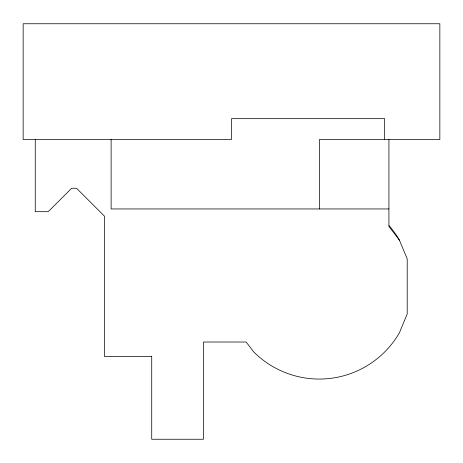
<?xml version="1.0" encoding="UTF-8"?>
<svg xmlns="http://www.w3.org/2000/svg" width="463" height="463" viewBox="0 0 463 463"><rect width="100%" height="100%" fill="white"/><g stroke="black" fill="none" stroke-linecap="round" stroke-linejoin="round"><path stroke-width="0.69" d="M388.92 208.952L111.12 208.952L111.12 139.322M151.725 356.603L104.592 356.603L104.592 216.314L76.534 188.256L71.626 188.256L48.198 211.684L35.257 211.684L35.257 139.45M151.725 356.423L151.725 439.248L203.489 439.248L203.489 342.018L246.148 342.018L253.759 351.938A92.6 92.6 0 0 0 399.43 332.758L407.209 313.983L407.209 258.933L399.43 240.158L388.92 226.459L388.92 139.38M384.66 139.502L384.66 118.667L231.5 118.667L231.5 139.502L23.15 139.502L23.15 23.752L439.85 23.752L439.85 139.502L319.47 139.502L319.47 208.952M389.076 225.655A92.6 92.6 0 0 1 399.43 240.158"/></g></svg>
